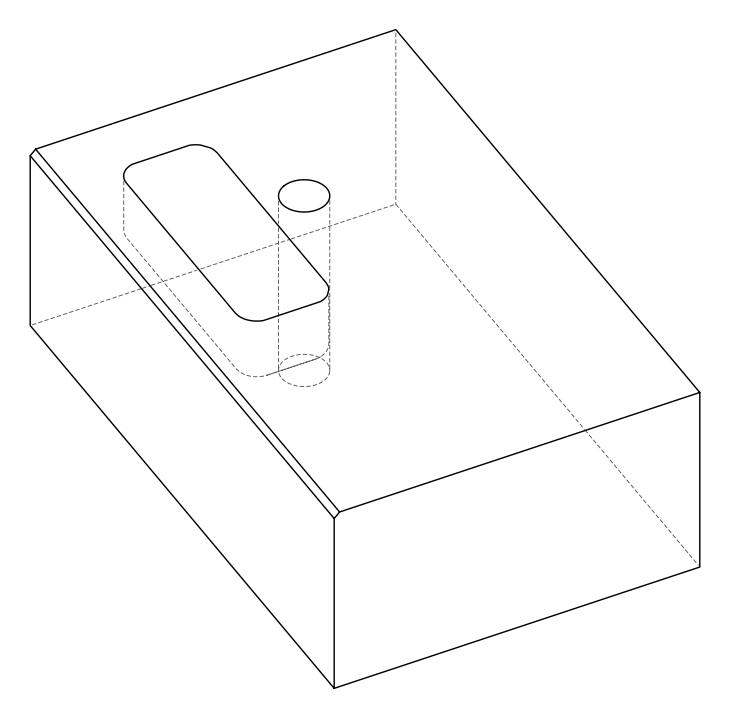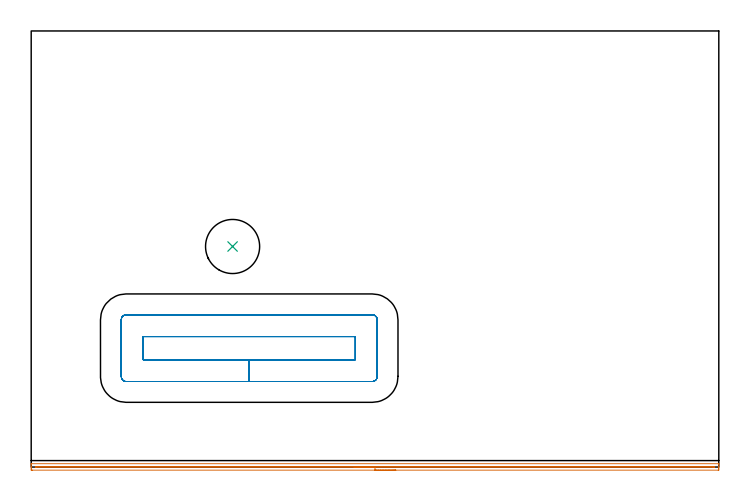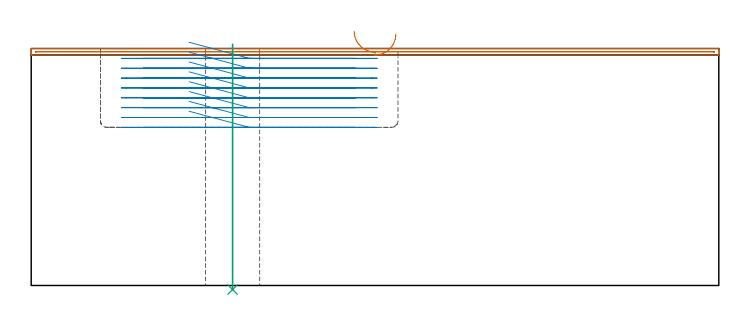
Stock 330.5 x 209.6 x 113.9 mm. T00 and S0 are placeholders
(PLAN: 3 operations, 2 tool changes, 15.6 min)
(1 AREA_MILL | FG_CHAMFER_SURFACE | UGT0205_001 | 5.43 min | 1588 mm3)
(2 MILL_RECTANGULAR_POCKET | POCKET_RECTANGULAR_STRAIGHT | UGT0201_095 | Follow Part, ap 5, ae 75% | 9.68 min | 276551 mm3)
(3 INDEXABLE_INSERT_DRILL_THROUGH_HOLE_FROM_SOLID | STEP1HOLE | NXT0302_023 | 0.47 min | 60432 mm3)
(TOOL UGT0205_001 | Chamfer Mill 20 x 3 x 45 deg. | D20 FL50 Z2)
(TOOL UGT0201_095 | End mill 20 mm | D20 R3 FL38 Z4)
(TOOL NXT0302_023 | Index. Insert Drill 26mm [880-D2600L32-05] | D26 PA176 FL130 Z2)
(OP 1 AREA_MILL)
G17 G21 G94 G90
T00 M6
G54
G17 G0 G90 X175.25 Y-1.5 S1061 M3
G43 Z123.9 H0
Z120.8
G94 G1 X175.212 Z119.928 F250.
X175.098 Z119.064
X174.909 Z118.212
X174.647 Z117.38
X174.313 Z116.574
X173.91 Z115.8
X173.442 Z115.064
X172.91 Z114.372
X172.321 Z113.729
X171.678 Z113.14
X170.986 Z112.608
X170.25 Z112.14
X169.476 Z111.737
X168.67 Z111.403
X167.838 Z111.141
X166.987 Z110.952
X166.122 Z110.838
X165.25 Z110.8
X0.605
X0.286 Y-1.499 Z110.801
X0.033 Y-1.494 Z110.804
X0.005 Y-1.491 Z110.806
X0. Y-1.251 Z111.046
Y-0.691 Z111.605
Y-0.384 Z111.912
Y0.232 Z112.531
Y1.351 Z113.65
Y1.423 Z113.722
X0.003 Y1.513 Z113.805
X0.01 Y1.597 Z113.888
X0.158 Y1.6 Z113.9
X330.342
X330.49 Y1.597 Z113.888
X330.496 Y1.555 Z113.847
X330.499 Y1.512 Z113.804
X330.5 Y1.423 Z113.722
Y0.232 Z112.531
Y-0.384 Z111.912
Y-0.691 Z111.606
X330.498 Y-1.251 Z111.046
X330.496 Y-1.492 Z110.806
X330.467 Y-1.494 Z110.804
X330.213 Y-1.5 Z110.8
X165.25
Y-0.086 Z112.214
X2.389 Y-0.085 Z112.215
X2.081 Y-0.084 Z112.216
X2.031 Y-0.081 Z112.219
X2.012 Y-0.079 Z112.221
X2.009 Y-0.07 Z112.23
X2.004 Y-0.009 Z112.291
X2.01 Y0.171 Z112.471
X2.194 Y0.179 Z112.479
X2.389 Y0.182 Z112.482
X2.697 Y0.185 Z112.485
X328.111
X328.419 Y0.184 Z112.484
X328.469 Y0.181 Z112.481
X328.488 Y0.179 Z112.479
X328.491 Y0.17 Z112.47
X328.498 Y0.107 Z112.407
X328.497 Y-0.046 Z112.254
X328.493 Y-0.072 Z112.228
X328.49 Y-0.079 Z112.221
X328.478 Y-0.081 Z112.219
X328.39 Y-0.084 Z112.216
X328.111 Y-0.085 Z112.215
X327.804 Y-0.086 Z112.214
X165.25
X164.378 Z112.252
X163.514 Z112.366
X162.662 Z112.555
X161.83 Z112.817
X161.024 Z113.151
X160.25 Z113.554
X159.514 Z114.023
X158.822 Z114.554
X158.179 Z115.143
X157.59 Z115.786
X157.059 Z116.478
X156.59 Z117.214
X156.187 Z117.988
X155.853 Z118.794
X155.591 Z119.626
X155.402 Z120.478
X155.288 Z121.343
X155.25 Z122.214
G0 Z123.9
M5
M2
(OP 2 MILL_RECTANGULAR_POCKET)
G17 G21 G94 G90
T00 M6
G54
G17 G0 G90 X75.923 Y51.6 S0 M3
G43 Z123.9 H0
Z116.9
G94 G1 X104.8 Z109.162 F250.
X155.8 F500.
Y62.7
X53.8
Y51.6
X104.8
Y41.1
X163.9
G3 X166.3 Y43.5 R2.4
G1 Y70.8
G3 X163.9 Y73.2 R2.4
G1 X45.7
G3 X43.3 Y70.8 R2.4
G1 Y43.5
G3 X45.7 Y41.1 R2.4
G1 X104.8
X105.8
G0 X75.923 Y51.6 Z112.162
G1 X104.8 Z104.425 F250.
X155.8 F500.
Y62.7
X53.8
Y51.6
X104.8
Y41.1
X163.9
G3 X166.3 Y43.5 R2.4
G1 Y70.8
G3 X163.9 Y73.2 R2.4
G1 X45.7
G3 X43.3 Y70.8 R2.4
G1 Y43.5
G3 X45.7 Y41.1 R2.4
G1 X104.8
X105.8
G0 X75.923 Y51.6 Z107.425
G1 X104.8 Z99.687 F250.
X155.8 F500.
Y62.7
X53.8
Y51.6
X104.8
Y41.1
X163.9
G3 X166.3 Y43.5 R2.4
G1 Y70.8
G3 X163.9 Y73.2 R2.4
G1 X45.7
G3 X43.3 Y70.8 R2.4
G1 Y43.5
G3 X45.7 Y41.1 R2.4
G1 X104.8
X105.8
G0 X75.923 Y51.6 Z102.687
G1 X104.8 Z94.95 F250.
X155.8 F500.
Y62.7
X53.8
Y51.6
X104.8
Y41.1
X163.9
G3 X166.3 Y43.5 R2.4
G1 Y70.8
G3 X163.9 Y73.2 R2.4
G1 X45.7
G3 X43.3 Y70.8 R2.4
G1 Y43.5
G3 X45.7 Y41.1 R2.4
G1 X104.8
X105.8
G0 X75.923 Y51.6 Z97.95
G1 X104.8 Z90.212 F250.
X155.8 F500.
Y62.7
X53.8
Y51.6
X104.8
Y41.1
X163.9
G3 X166.3 Y43.5 R2.4
G1 Y70.8
G3 X163.9 Y73.2 R2.4
G1 X45.7
G3 X43.3 Y70.8 R2.4
G1 Y43.5
G3 X45.7 Y41.1 R2.4
G1 X104.8
X105.8
G0 X75.923 Y51.6 Z93.212
G1 X104.8 Z85.475 F250.
X155.8 F500.
Y62.7
X53.8
Y51.6
X104.8
Y41.1
X163.9
G3 X166.3 Y43.5 R2.4
G1 Y70.8
G3 X163.9 Y73.2 R2.4
G1 X45.7
G3 X43.3 Y70.8 R2.4
G1 Y43.5
G3 X45.7 Y41.1 R2.4
G1 X104.8
X105.8
G0 X75.923 Y51.6 Z88.475
G1 X104.8 Z80.737 F250.
X155.8 F500.
Y62.7
X53.8
Y51.6
X104.8
Y41.1
X163.9
G3 X166.3 Y43.5 R2.4
G1 Y70.8
G3 X163.9 Y73.2 R2.4
G1 X45.7
G3 X43.3 Y70.8 R2.4
G1 Y43.5
G3 X45.7 Y41.1 R2.4
G1 X104.8
X105.8
G0 X75.923 Y51.6 Z83.737
G1 X104.8 Z76. F250.
X155.8 F500.
Y62.7
X53.8
Y51.6
X104.8
Y41.1
X163.9
G3 X166.3 Y43.5 R2.4
G1 Y70.8
G3 X163.9 Y73.2 R2.4
G1 X45.7
G3 X43.3 Y70.8 R2.4
G1 Y43.5
G3 X45.7 Y41.1 R2.4
G1 X104.8
X105.8
G0 Z123.9
M5
M2
(OP 3 INDEXABLE_INSERT_DRILL_THROUGH_HOLE_FROM_SOLID)
G17 G21 G94 G90
T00 M6
G54
G17 G0 G90 X96.8 Y106. S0 M3
G43 Z123.9 H1
G94 G81 G98 Z-1.954 F250. R115.9
G80
M5
M2
